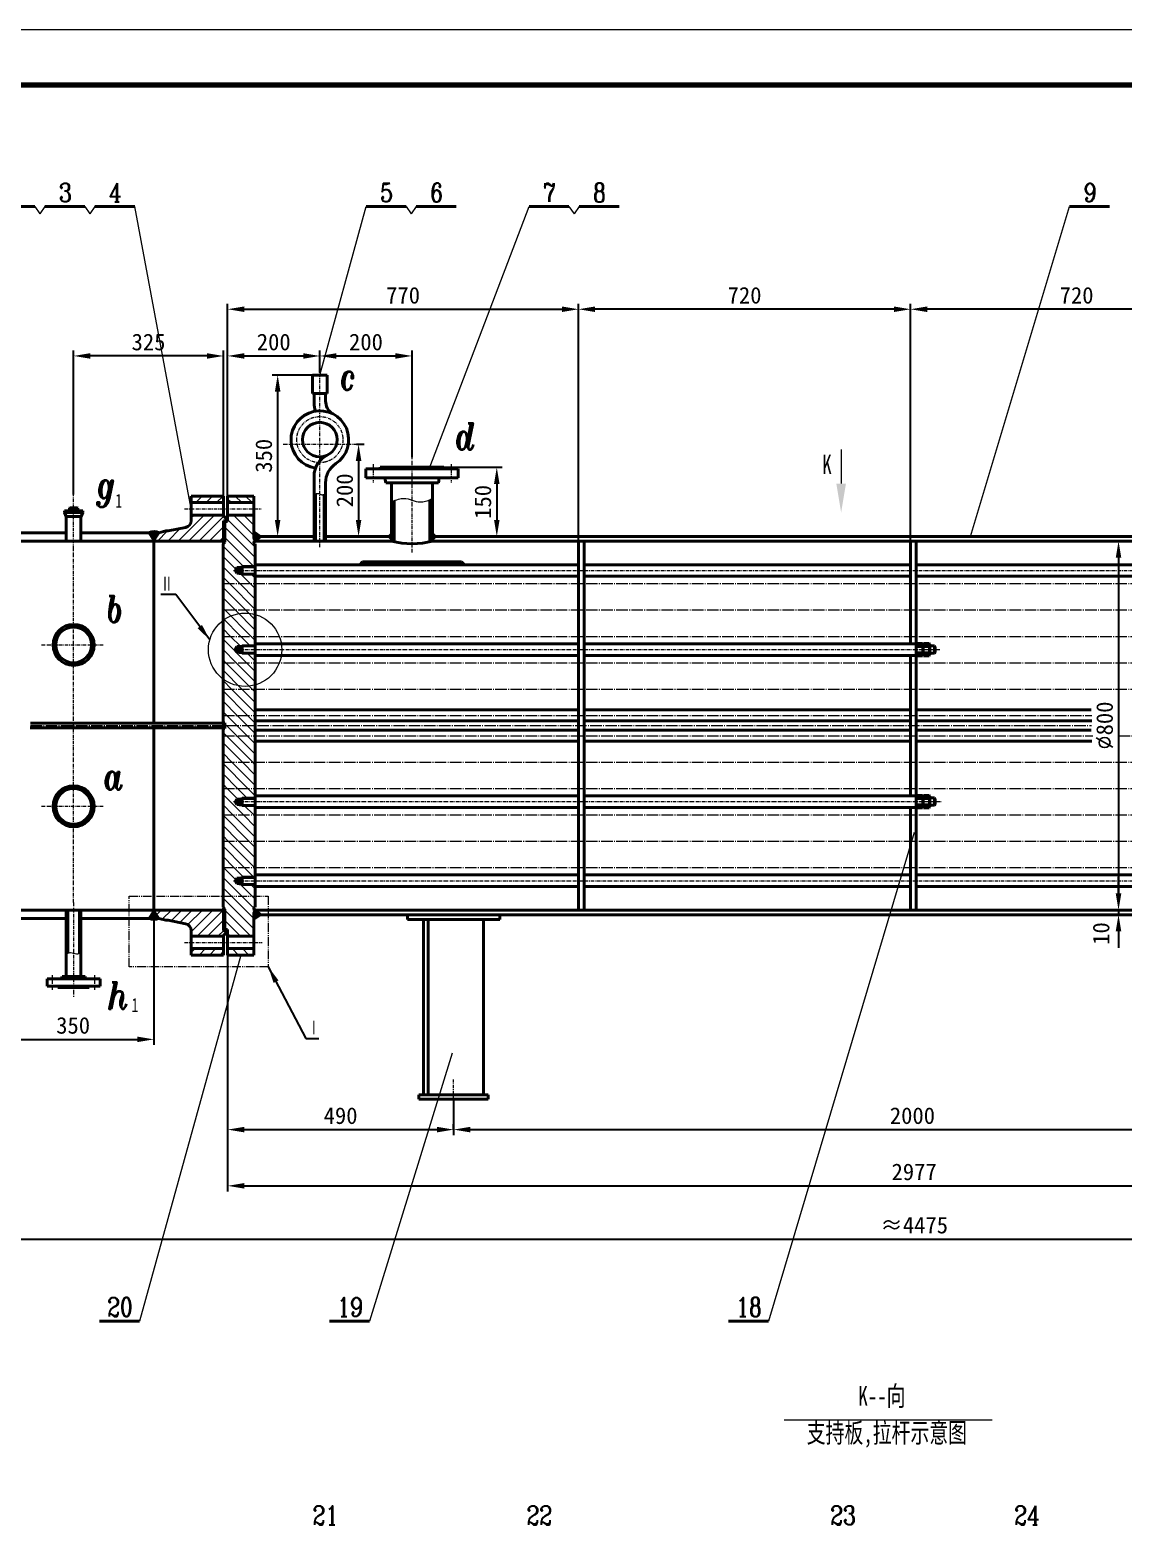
# Model space of a CAD drawing. Extents: x 0 to 23518, y -2902 to 4226.
# Drawn here: x 14612 to 16983, y 980 to 4226 of the extents above; entities that cross this region are included whole.
import ezdxf
from ezdxf.enums import TextEntityAlignment as Align

# ---------------------------------------------------------------- set-up
doc = ezdxf.new("R2010")
doc.units = 0
doc.header["$LTSCALE"] = 10
doc.header["$PDMODE"] = 1
for name, pattern in [('JXX-L', [2.95, 1.9, -0.25, 0.15, -0.25, 0.15, -0.25]), ('ZXX-L', [3.28, 2.5, -0.3, 0.18, -0.3]), ('ZXX-S', [1.27, 0.75, -0.2, 0.12, -0.2])]:
    doc.linetypes.add(name, pattern=pattern)
doc.layers.get('Defpoints').update_dxf_attribs({"linetype": 'CONTINUOUS'})
for name, color, linetype, lineweight in [('A 粗实线', 1, 'CONTINUOUS', 40), ('B 细实线', 7, 'CONTINUOUS', 18), ('C 文 字', 2, 'CONTINUOUS', 20), ('D 短中心线', 3, 'ZXX-S', 18), ('E 长中心线', 3, 'ZXX-L', 18), ('I 长双点线', 3, 'JXX-L', 18), ('J 标注尺寸', 2, 'CONTINUOUS', 18)]:
    doc.layers.add(name, color=color, linetype=linetype, lineweight=lineweight)
doc.styles.add('ITALICT', font='ITALICT.shx', dxfattribs={"width": 0.7})
doc.styles.add('ROMANC', font='romanc', dxfattribs={"width": 0.7, "height": 6})
doc.styles.get("Standard").update_dxf_attribs({"font": 'SIMFANG.TTF'})
doc.styles.add('style2', font='SIMFANG.TTF', dxfattribs={"width": 0.7})
doc.styles.add('标题中文', font='SIMFANG.TTF', dxfattribs={"width": 0.7})
doc.dimstyles.new('通用标注4.0', dxfattribs={"dimscale": 12, "dimtxt": 3, "dimasz": 3, "dimexe": 1, "dimexo": 0, "dimgap": 1, "dimtad": 1, "dimdec": 0, "dimzin": 0, "dimdsep": 46, "dimtxsty": 'Standard', "dimcen": 0, "dimadec": 0, "dimazin": 0, "dimtfac": 0.375, "dimtdec": 0, "dimtmove": 2, "dimatfit": 3, "dimfxl": 0, "dimtzin": 0, "dimarcsym": 0})
pattern_1 = [(45, (8410.028, 3082.831), (-11.22532, 11.22532), [])]

# ---------------------------------------------------------------- blocks, each defined once
blk = doc.blocks.new('*D32')
at = {"layer": 'C 文 字', "color": 0, "lineweight": -2}
for p, q in [((15040.9, 3215.5), (15040.9, 3531.4)), ((15076.9, 3519.4), (15204.9, 3519.4)), ((15240.9, 3483.2), (15240.9, 3531.4))]:
    blk.add_line(p, q, dxfattribs=at)
at = {"layer": 'C 文 字', "color": 0}
for points in [[(15076.9, 3525.4), (15076.9, 3513.4), (15040.9, 3519.4)], [(15204.9, 3525.4), (15204.9, 3513.4), (15240.9, 3519.4)]]:
    blk.add_solid(points, dxfattribs=at)
at = {"layer": 'Defpoints', "color": 0}
for p in [(15240.9, 3519.4), (15240.9, 3483.2), (15040.9, 3215.5)]:
    blk.add_point(p, dxfattribs=at)
at = {"layer": 'C 文 字', "color": 0, "insert": (15140.9, 3549.4), "char_height": 36, "attachment_point": 5}
blk.add_mtext('200', dxfattribs=at)
blk = doc.blocks.new('*D33')
at = {"layer": 'C 文 字', "color": 0, "lineweight": -2}
for p, q in [((15240.9, 3483.2), (15240.9, 3531.4)), ((15276.9, 3519.4), (15404.9, 3519.4)), ((15440.9, 3300.2), (15440.9, 3531.4))]:
    blk.add_line(p, q, dxfattribs=at)
at = {"layer": 'C 文 字', "color": 0}
for points in [[(15276.9, 3525.4), (15276.9, 3513.4), (15240.9, 3519.4)], [(15404.9, 3525.4), (15404.9, 3513.4), (15440.9, 3519.4)]]:
    blk.add_solid(points, dxfattribs=at)
at = {"layer": 'Defpoints', "color": 0}
for p in [(15440.9, 3519.4), (15240.9, 3483.2), (15440.9, 3300.2)]:
    blk.add_point(p, dxfattribs=at)
at = {"layer": 'C 文 字', "color": 0, "insert": (15340.9, 3549.4), "char_height": 36, "attachment_point": 5}
blk.add_mtext('200', dxfattribs=at)
blk = doc.blocks.new('*D34')
at = {"layer": 'C 文 字', "color": 0, "lineweight": -2}
for p, q in [((15040.9, 3450), (15040.9, 3632.7)), ((15076.9, 3620.7), (15765.9, 3620.7)), ((15801.9, 3118), (15801.9, 3632.7))]:
    blk.add_line(p, q, dxfattribs=at)
at = {"layer": 'C 文 字', "color": 0}
for points in [[(15076.9, 3626.7), (15076.9, 3614.7), (15040.9, 3620.7)], [(15765.9, 3626.7), (15765.9, 3614.7), (15801.9, 3620.7)]]:
    blk.add_solid(points, dxfattribs=at)
at = {"layer": 'Defpoints', "color": 0}
for p in [(15801.9, 3620.7), (15040.9, 3450), (15801.9, 3118)]:
    blk.add_point(p, dxfattribs=at)
at = {"layer": 'C 文 字', "color": 0, "insert": (15421.4, 3650.7), "char_height": 36, "attachment_point": 5}
blk.add_mtext('770', dxfattribs=at)
blk = doc.blocks.new('*D37')
at = {"layer": 'C 文 字', "color": 0, "lineweight": -2}
for p, q in [((15509.9, 3278), (15636.6, 3278)), ((15624.6, 3242), (15624.6, 3164)), ((15573.3, 3128), (15636.6, 3128))]:
    blk.add_line(p, q, dxfattribs=at)
at = {"layer": 'C 文 字', "color": 0}
for points in [[(15618.6, 3242), (15630.6, 3242), (15624.6, 3278)], [(15618.6, 3164), (15630.6, 3164), (15624.6, 3128)]]:
    blk.add_solid(points, dxfattribs=at)
at = {"layer": 'Defpoints', "color": 0}
for p in [(15509.9, 3278), (15573.3, 3128), (15624.6, 3128)]:
    blk.add_point(p, dxfattribs=at)
at = {"layer": 'C 文 字', "color": 0, "insert": (15594.6, 3203), "char_height": 36, "attachment_point": 5, "rotation": 90}
blk.add_mtext('150', dxfattribs=at)
blk = doc.blocks.new('*D38')
at = {"layer": 'C 文 字', "color": 0, "lineweight": -2}
for p, q in [((14706.9, 3219.2), (14706.9, 3531.4)), ((14995.9, 3519.4), (14742.9, 3519.4)), ((15031.9, 3215.5), (15031.9, 3531.4))]:
    blk.add_line(p, q, dxfattribs=at)
at = {"layer": 'C 文 字', "color": 0}
for points in [[(14742.9, 3525.4), (14742.9, 3513.4), (14706.9, 3519.4)], [(14995.9, 3525.4), (14995.9, 3513.4), (15031.9, 3519.4)]]:
    blk.add_solid(points, dxfattribs=at)
at = {"layer": 'Defpoints', "color": 0}
for p in [(14706.9, 3519.4), (14706.9, 3219.2), (15031.9, 3215.5)]:
    blk.add_point(p, dxfattribs=at)
at = {"layer": 'C 文 字', "color": 0, "insert": (14869.4, 3549.4), "char_height": 36, "attachment_point": 5}
blk.add_mtext('325', dxfattribs=at)
blk = doc.blocks.new('*D39')
at = {"layer": 'C 文 字', "color": 0, "lineweight": -2}
for p, q in [((14880.9, 2342.9), (14880.9, 2025.7)), ((14530.9, 2321.1), (14530.9, 2025.7)), ((14566.9, 2037.7), (14844.9, 2037.7))]:
    blk.add_line(p, q, dxfattribs=at)
at = {"layer": 'C 文 字', "color": 0}
for points in [[(14566.9, 2043.7), (14566.9, 2031.7), (14530.9, 2037.7)], [(14844.9, 2043.7), (14844.9, 2031.7), (14880.9, 2037.7)]]:
    blk.add_solid(points, dxfattribs=at)
at = {"layer": 'Defpoints', "color": 0}
for p in [(14880.9, 2342.9), (14530.9, 2321.1), (14880.9, 2037.7)]:
    blk.add_point(p, dxfattribs=at)
at = {"layer": 'C 文 字', "color": 0, "insert": (14705.9, 2067.7), "char_height": 36, "attachment_point": 5}
blk.add_mtext('350', dxfattribs=at)
blk = doc.blocks.new('*D40')
at = {"layer": 'C 文 字', "color": 0, "lineweight": -2}
for p, q in [((15040.9, 2220.5), (15040.9, 1830)), ((15530.9, 1907.7), (15530.9, 1830)), ((15076.9, 1842), (15494.9, 1842))]:
    blk.add_line(p, q, dxfattribs=at)
at = {"layer": 'C 文 字', "color": 0}
for points in [[(15076.9, 1848), (15076.9, 1836), (15040.9, 1842)], [(15494.9, 1848), (15494.9, 1836), (15530.9, 1842)]]:
    blk.add_solid(points, dxfattribs=at)
at = {"layer": 'Defpoints', "color": 0}
for p in [(15040.9, 2220.5), (15530.9, 1907.7), (15530.9, 1842)]:
    blk.add_point(p, dxfattribs=at)
at = {"layer": 'C 文 字', "color": 0, "insert": (15285.9, 1872), "char_height": 36, "attachment_point": 5}
blk.add_mtext('490', dxfattribs=at)
blk = doc.blocks.new('*D41')
at = {"layer": 'C 文 字', "color": 0, "lineweight": -2}
for p, q in [((17520.9, 1907.7), (17520.9, 1830)), ((15530.9, 1842), (15530.9, 1854)), ((15566.9, 1842), (17484.9, 1842))]:
    blk.add_line(p, q, dxfattribs=at)
at = {"layer": 'C 文 字', "color": 0}
for points in [[(15566.9, 1848), (15566.9, 1836), (15530.9, 1842)], [(17484.9, 1848), (17484.9, 1836), (17520.9, 1842)]]:
    blk.add_solid(points, dxfattribs=at)
at = {"layer": 'Defpoints', "color": 0}
for p in [(17520.9, 1907.7), (15530.9, 1842), (17520.9, 1842)]:
    blk.add_point(p, dxfattribs=at)
at = {"layer": 'C 文 字', "color": 0, "insert": (16525.9, 1872), "char_height": 36, "attachment_point": 5}
blk.add_mtext('2000', dxfattribs=at)
blk = doc.blocks.new('*D43')
at = {"layer": 'C 文 字', "color": 0, "lineweight": -2}
for p, q in [((16972.8, 3118), (16960.8, 3118)), ((16972.8, 3082), (16972.8, 2354)), ((16972.8, 2318), (16960.8, 2318))]:
    blk.add_line(p, q, dxfattribs=at)
at = {"layer": 'C 文 字', "color": 0}
for points in [[(16966.8, 3082), (16978.8, 3082), (16972.8, 3118)], [(16966.8, 2354), (16978.8, 2354), (16972.8, 2318)]]:
    blk.add_solid(points, dxfattribs=at)
at = {"layer": 'Defpoints', "color": 0}
for p in [(16972.8, 3118), (16972.8, 2318), (16972.8, 2318)]:
    blk.add_point(p, dxfattribs=at)
at = {"layer": 'C 文 字', "color": 0, "insert": (16942.8, 2718), "char_height": 36, "attachment_point": 5, "rotation": 90}
blk.add_mtext('{\\Ftxt.shx;%%c}800', dxfattribs=at)
blk = doc.blocks.new('*D44')
at = {"layer": 'C 文 字', "color": 0, "lineweight": -2}
for p, q in [((16972.8, 2354), (16972.8, 2390)), ((16972.8, 2318), (16960.8, 2318)), ((16972.8, 2308), (16960.8, 2308)), ((16972.8, 2318), (16972.8, 2308)), ((16972.8, 2272), (16972.8, 2236))]:
    blk.add_line(p, q, dxfattribs=at)
at = {"layer": 'C 文 字', "color": 0}
for points in [[(16966.8, 2354), (16978.8, 2354), (16972.8, 2318)], [(16966.8, 2272), (16978.8, 2272), (16972.8, 2308)]]:
    blk.add_solid(points, dxfattribs=at)
at = {"layer": 'Defpoints', "color": 0}
for p in [(16972.8, 2318), (16972.8, 2308), (16972.8, 2308)]:
    blk.add_point(p, dxfattribs=at)
at = {"layer": 'C 文 字', "color": 0, "insert": (16935.2, 2267.1), "char_height": 36, "attachment_point": 5, "rotation": 90}
blk.add_mtext('10', dxfattribs=at)
blk = doc.blocks.new('*D49')
at = {"layer": 'C 文 字', "color": 0, "lineweight": -2}
for p, q in [((15040.9, 2141.8), (15040.9, 1708.1)), ((18018.3, 2062.9), (18018.3, 1708.1)), ((15076.9, 1720.1), (17982.3, 1720.1))]:
    blk.add_line(p, q, dxfattribs=at)
at = {"layer": 'C 文 字', "color": 0}
for points in [[(15076.9, 1726.1), (15076.9, 1714.1), (15040.9, 1720.1)], [(17982.3, 1726.1), (17982.3, 1714.1), (18018.3, 1720.1)]]:
    blk.add_solid(points, dxfattribs=at)
at = {"layer": 'Defpoints', "color": 0}
for p in [(15040.9, 2141.8), (18018.3, 2062.9), (18018.3, 1720.1)]:
    blk.add_point(p, dxfattribs=at)
at = {"layer": 'C 文 字', "color": 0, "insert": (16529.6, 1750.1), "char_height": 36, "attachment_point": 5}
blk.add_mtext('2977', dxfattribs=at)
blk = doc.blocks.new('*D83')
at = {"layer": 'C 文 字', "color": 0, "lineweight": -2}
for p, q in [((15224.9, 3478), (15137.4, 3478)), ((15149.4, 3442), (15149.4, 3164)), ((15175.1, 3128), (15137.4, 3128))]:
    blk.add_line(p, q, dxfattribs=at)
at = {"layer": 'C 文 字', "color": 0}
for points in [[(15143.4, 3442), (15155.4, 3442), (15149.4, 3478)], [(15143.4, 3164), (15155.4, 3164), (15149.4, 3128)]]:
    blk.add_solid(points, dxfattribs=at)
at = {"layer": 'Defpoints', "color": 0}
for p in [(15224.9, 3478), (15149.4, 3128), (15175.1, 3128)]:
    blk.add_point(p, dxfattribs=at)
at = {"layer": 'C 文 字', "color": 0, "insert": (15119.4, 3303), "char_height": 36, "attachment_point": 5, "rotation": 90}
blk.add_mtext('350', dxfattribs=at)
blk = doc.blocks.new('*D85')
at = {"layer": 'C 文 字', "color": 0, "lineweight": -2}
for p, q in [((14291.9, 2718), (14291.9, 1592.7)), ((18767.3, 2718), (18767.3, 1592.7)), ((14327.9, 1604.7), (18731.3, 1604.7))]:
    blk.add_line(p, q, dxfattribs=at)
at = {"layer": 'C 文 字', "color": 0}
for points in [[(14327.9, 1610.7), (14327.9, 1598.7), (14291.9, 1604.7)], [(18731.3, 1610.7), (18731.3, 1598.7), (18767.3, 1604.7)]]:
    blk.add_solid(points, dxfattribs=at)
at = {"layer": 'Defpoints', "color": 0}
for p in [(14291.9, 2718), (18767.3, 2718), (18767.3, 1604.7)]:
    blk.add_point(p, dxfattribs=at)
at = {"layer": 'C 文 字', "color": 0, "insert": (16529.6, 1634.7), "char_height": 36, "attachment_point": 5}
blk.add_mtext('≈4475', dxfattribs=at)
blk = doc.blocks.new('*D89')
at = {"layer": 'C 文 字', "color": 0, "lineweight": -2}
for p, q in [((15801.9, 3620.7), (15801.9, 3632.7)), ((16485.9, 3620.7), (15837.9, 3620.7)), ((16521.9, 3118), (16521.9, 3632.7))]:
    blk.add_line(p, q, dxfattribs=at)
at = {"layer": 'C 文 字', "color": 0}
for points in [[(15837.9, 3626.7), (15837.9, 3614.7), (15801.9, 3620.7)], [(16485.9, 3626.7), (16485.9, 3614.7), (16521.9, 3620.7)]]:
    blk.add_solid(points, dxfattribs=at)
at = {"layer": 'Defpoints', "color": 0}
for p in [(15801.9, 3620.7), (15801.9, 3620.7), (16521.9, 3118)]:
    blk.add_point(p, dxfattribs=at)
at = {"layer": 'C 文 字', "color": 0, "insert": (16161.9, 3650.7), "char_height": 36, "attachment_point": 5}
blk.add_mtext('720', dxfattribs=at)
blk = doc.blocks.new('*D90')
at = {"layer": 'C 文 字', "color": 0, "lineweight": -2}
for p, q in [((16521.9, 3620.7), (16521.9, 3632.7)), ((17205.9, 3620.7), (16557.9, 3620.7)), ((17241.9, 3118), (17241.9, 3632.7))]:
    blk.add_line(p, q, dxfattribs=at)
at = {"layer": 'C 文 字', "color": 0}
for points in [[(16557.9, 3626.7), (16557.9, 3614.7), (16521.9, 3620.7)], [(17205.9, 3626.7), (17205.9, 3614.7), (17241.9, 3620.7)]]:
    blk.add_solid(points, dxfattribs=at)
at = {"layer": 'Defpoints', "color": 0}
for p in [(16521.9, 3620.7), (16521.9, 3620.7), (17241.9, 3118)]:
    blk.add_point(p, dxfattribs=at)
at = {"layer": 'C 文 字', "color": 0, "insert": (16881.9, 3650.7), "char_height": 36, "attachment_point": 5}
blk.add_mtext('720', dxfattribs=at)
blk = doc.blocks.new('*D91')
at = {"layer": 'C 文 字', "color": 0, "lineweight": -2}
for p, q in [((15320.3, 3328), (15336.9, 3328)), ((15324.9, 3292), (15324.9, 3164)), ((15324.9, 3128), (15312.9, 3128))]:
    blk.add_line(p, q, dxfattribs=at)
at = {"layer": 'C 文 字', "color": 0}
for points in [[(15318.9, 3292), (15330.9, 3292), (15324.9, 3328)], [(15318.9, 3164), (15330.9, 3164), (15324.9, 3128)]]:
    blk.add_solid(points, dxfattribs=at)
at = {"layer": 'Defpoints', "color": 0}
for p in [(15320.3, 3328), (15324.9, 3128), (15324.9, 3128)]:
    blk.add_point(p, dxfattribs=at)
at = {"layer": 'C 文 字', "color": 0, "insert": (15294.9, 3228), "char_height": 36, "attachment_point": 5, "rotation": 90}
blk.add_mtext('200', dxfattribs=at)

msp = doc.modelspace()

# ---------------------------------------------------------------- hatches: boundary and pattern name
at = {"layer": 'C 文 字'}
h = msp.add_hatch(dxfattribs=at)
h.set_pattern_fill('ANSI31', color=256, scale=5, style=0)
h.set_pattern_definition(pattern_1)
h.paths.add_polyline_path([(15031.9, 3162), (15037.9, 3162), (15037.9, 3167), (15031.9, 3173), (15031.9, 3174.5), (14961.9, 3174.5), (14961.9, 3162.3, -0.357511), (14949.9, 3147.5), (14911.9, 3140), (14906.7, 3140), (14891.7, 3136), (14881.9, 3120.7), (14881.9, 3118), (15031.9, 3118)])
h.paths.add_polyline_path([(15031.9, 3215.5), (14961.9, 3215.5), (14961.9, 3201.5), (15031.9, 3201.5)])
h = msp.add_hatch(dxfattribs=at)
h.set_pattern_fill('ANSI37', color=256, scale=0.5, style=0)
h.set_pattern_definition([(315, (0, 4871.0416), (-1.12253202, -1.12253202), []), (225, (0, 4871.0416), (-1.12253202, 1.12253202), [])])
h.paths.add_polyline_path([(15034.9, 3118), (15031.9, 3118), (15031.9, 3160.5), (15034.9, 3160.5)])
h = msp.add_hatch(dxfattribs=at)
h.set_pattern_fill('ANSI37', color=256, scale=0.5, angle=90, style=0)
h.set_pattern_definition([(135, (8410.0284, 3082.8311), (-1.122532, -1.122532), []), (225, (8410.0284, 3082.8311), (1.122532, -1.122532), [])])
h.paths.add_polyline_path([(14891.7, 3136, 0.269612), (14872.1, 3136), (14871.1, 3136), (14879.9, 3120.7), (14879.9, 3118), (14881.9, 3118), (14881.9, 3120.7)])
h.paths.add_polyline_path([(15097.9, 3138), (15097.9, 3125, 0.298217), (15100.9, 3120.4), (15100.9, 3118), (15102.9, 3118), (15102.9, 3120), (15112.5, 3128)])
h = msp.add_hatch(dxfattribs=at)
h.set_pattern_fill('ANSI37', color=256, scale=0.5, style=0)
h.set_pattern_definition([(45, (0, 410.9458), (-1.12253202, 1.12253202), []), (135, (0, 410.9458), (-1.12253202, -1.12253202), [])])
h.paths.add_polyline_path([(15034.9, 2724), (15031.9, 2724), (15031.9, 2718), (15034.9, 2718)])
h.paths.add_polyline_path([(15034.9, 2718), (15031.9, 2718), (15031.9, 2712), (15034.9, 2712)])
h = msp.add_hatch(dxfattribs=at)
h.set_pattern_fill('ANSI37', color=256, scale=0.5, angle=90, style=0)
h.set_pattern_definition([(225, (8410.0284, 2353.0798), (-1.122532, 1.122532), []), (135, (8410.0284, 2353.0798), (1.122532, 1.122532), [])])
h.paths.add_polyline_path([(14891.7, 2300, -0.269612), (14872.1, 2300), (14871.1, 2300), (14879.9, 2315.2), (14879.9, 2318), (14881.9, 2318), (14881.9, 2315.2)])
h.paths.add_polyline_path([(15097.9, 2298), (15097.9, 2311, -0.298217), (15100.9, 2315.5), (15100.9, 2318), (15102.9, 2318), (15102.9, 2316), (15112.5, 2308)])
h = msp.add_hatch(dxfattribs=at)
h.set_pattern_fill('ANSI31', color=256, scale=5, style=0)
h.set_pattern_definition(pattern_1)
h.paths.add_polyline_path([(15031.9, 2274), (15037.9, 2274), (15037.9, 2269), (15031.9, 2263), (15031.9, 2261.5), (14961.9, 2261.5), (14961.9, 2273.7, 0.357511), (14949.9, 2288.4), (14911.9, 2296), (14906.7, 2296), (14891.7, 2300), (14881.9, 2315.2), (14881.9, 2318), (15031.9, 2318)])
h.paths.add_polyline_path([(15031.9, 2220.5), (14961.9, 2220.5), (14961.9, 2234.5), (15031.9, 2234.5)])
h = msp.add_hatch(dxfattribs=at)
h.set_pattern_fill('ANSI37', color=256, scale=0.5, style=0)
h.set_pattern_definition([(45, (0, 564.8694), (-1.12253202, 1.12253202), []), (135, (0, 564.8694), (-1.12253202, -1.12253202), [])])
h.paths.add_polyline_path([(15034.9, 2318), (15031.9, 2318), (15031.9, 2275.5), (15034.9, 2275.5)])

# ---------------------------------------------------------------- linework, layer by layer
at = {"layer": 'A 粗实线'}
for p, q in [((14536.1, 3843.2), (14622.8, 3843.2)), ((14644.6, 3843.2), (14731.3, 3843.2)), ((14753.2, 3843.2), (14839.8, 3843.2)), ((15341.2, 3843.2), (15427.8, 3843.2)), ((15449.7, 3843.2), (15536.4, 3843.2)), ((15694.5, 3843.2), (15781.1, 3843.2)), ((15803, 3843.2), (15889.7, 3843.2)), ((16866.7, 3843.2), (16953.3, 3843.2)), ((15224.9, 3478), (15256.9, 3478)), ((15224.9, 3478), (15224.9, 3438)), ((15256.9, 3478), (15256.9, 3438)), ((15224.9, 3438), (15256.9, 3438)), ((15228.4, 3417), (15228.4, 3438)), ((15253.4, 3421.5), (15253.4, 3438)), ((15228.4, 3118), (15228.4, 3258.9)), ((15340.9, 3255), (15340.9, 3275)), ((15340.9, 3275), (15540.9, 3275)), ((15340.9, 3255), (15540.9, 3255)), ((15371.9, 3275), (15371.9, 3278)), ((15371.9, 3278), (15509.9, 3278)), ((15381.9, 3255), (15383.7, 3244)), ((15499.9, 3255), (15498.2, 3244)), ((15509.9, 3278), (15509.9, 3275)), ((15540.9, 3275), (15540.9, 3255)), ((14961.9, 3215.5), (15031.9, 3215.5)), ((14961.9, 3215.5), (14961.9, 3162.3)), ((15031.9, 3215.5), (15031.9, 3173)), ((15040.9, 3215.5), (15097.9, 3215.5)), ((15040.9, 3160.5), (15040.9, 3215.5)), ((15097.9, 3125), (15097.9, 3215.5)), ((15231.6, 3118), (15231.6, 3220.3)), ((15250.2, 3118), (15250.2, 3219.7)), ((15253.4, 3118), (15253.4, 3244.4)), ((15383.7, 3244), (15498.2, 3244)), ((15396.4, 3244), (15396.4, 3118)), ((15485.4, 3244), (15485.4, 3118)), ((14687.1, 3183.4), (14726.8, 3183.4)), ((14687.1, 3183.4), (14687.1, 3179.8)), ((14699.1, 3189.8), (14697.9, 3189.1)), ((14697.9, 3183.4), (14697.9, 3189.1)), ((14706.9, 3183.4), (14697.9, 3183.4)), ((14706.9, 3189.8), (14699.1, 3189.8)), ((14702.4, 3183.4), (14702.4, 3189.1)), ((14706.9, 3189.8), (14714.7, 3189.8)), ((14706.9, 3183.4), (14715.9, 3183.4)), ((14711.4, 3183.4), (14711.4, 3189.1)), ((14714.7, 3189.8), (14715.9, 3189.1)), ((14715.9, 3183.4), (14715.9, 3189.1)), ((14726.8, 3179.9), (14726.8, 3183.4)), ((14961.9, 3201.5), (15031.9, 3201.5)), ((15040.9, 3201.5), (15097.9, 3201.5)), ((15402.4, 3205.7), (15402.4, 3116.5)), ((15479.4, 3207.6), (15479.4, 3116.5)), ((14690.9, 3171), (14687.1, 3179.8)), ((14687.1, 3179.8), (14726.8, 3179.8)), ((14690.9, 3118), (14690.9, 3171)), ((14690.9, 3171), (14722.9, 3171)), ((14722.9, 3171), (14722.9, 3118)), ((14723, 3171), (14726.8, 3179.9)), ((14961.9, 3174.5), (15031.9, 3174.5)), ((14961.9, 3163.2), (14961.9, 3172)), ((15037.9, 3167), (15031.9, 3173)), ((15031.9, 3162), (15031.9, 3113)), ((15037.9, 3162), (15031.9, 3162)), ((15031.9, 3160.5), (15040.9, 3160.5)), ((15034.9, 3160.5), (15034.9, 3116)), ((15037.9, 3167), (15037.9, 3162)), ((15040.9, 3174.5), (15097.9, 3174.5)), ((14530.9, 3118), (15034.9, 3118)), ((14555.7, 3136), (14690.9, 3136)), ((14722.9, 3136), (14872.1, 3136)), ((14871.1, 3136), (14879.9, 3120.7)), ((14879.9, 3120.7), (14879.9, 3118)), ((14880.9, 2723), (14880.9, 3118)), ((14891.7, 3136), (14881.9, 3120.7)), ((14881.9, 3118), (14881.9, 3120.7)), ((14906.7, 3140), (14891.7, 3136)), ((14911.9, 3140), (14906.7, 3140)), ((14949.9, 3147.5), (14911.9, 3140)), ((15112.5, 3128), (15097.9, 3138)), ((15100.9, 3118), (15099.9, 3118)), ((15100.9, 3118), (15100.9, 3120.4)), ((15100.9, 3118), (15396.4, 3118)), ((15112.5, 3128), (15102.9, 3120)), ((15102.9, 3120), (15102.9, 3118)), ((15102.9, 3120), (15102.9, 3120)), ((15112.5, 3128), (15228.4, 3128)), ((15253.4, 3128), (15396.4, 3128)), ((15485.4, 3128), (17795.8, 3128)), ((15485.4, 3118), (17795.8, 3118)), ((15801.9, 2318), (15801.9, 3118)), ((15813.9, 2318), (15813.9, 3118)), ((16521.9, 2895.3), (16521.9, 3118)), ((16533.9, 2318), (16533.9, 3118)), ((15030.9, 3112), (15034.9, 3116)), ((15030.9, 3112), (15030.9, 2723)), ((15097.9, 3116), (15097.9, 3114)), ((15099.9, 3112), (15100.9, 3112)), ((15100.9, 2718), (15100.9, 3112)), ((15061.1, 3060.6), (15057.7, 3054.6)), ((15061.1, 3048.6), (15057.7, 3054.6)), ((15061.1, 3054.6), (15061.1, 3060.6)), ((15061.1, 3060.6), (15070.1, 3060.6)), ((15061.1, 3054.6), (15061.1, 3048.6)), ((15066.1, 3054.6), (15066.1, 3062.6)), ((15066.1, 3054.6), (15066.1, 3046.6)), ((15072.1, 3062.6), (15070.1, 3060.6)), ((15070.1, 3054.6), (15070.1, 3060.6)), ((15070.1, 3054.6), (15070.1, 3048.6)), ((15072.1, 3054.6), (15072.1, 3062.6)), ((15072.1, 3062.6), (15100.9, 3062.6)), ((15072.1, 3054.6), (15072.1, 3046.6)), ((15100.9, 3066.8), (15801.9, 3066.8)), ((15333.4, 3072.8), (15327.3, 3066.8)), ((15333.4, 3072.8), (15333.4, 3066.8)), ((15333.4, 3072.8), (15548.4, 3072.8)), ((15548.4, 3072.8), (15548.4, 3066.8)), ((15548.4, 3072.8), (15554.5, 3066.8)), ((15813.9, 3066.8), (16521.9, 3066.8)), ((16533.9, 3066.8), (17253.9, 3066.8)), ((15061.1, 3048.6), (15070.1, 3048.6)), ((15072.1, 3046.6), (15070.1, 3048.6)), ((15072.1, 3046.6), (15100.9, 3046.6)), ((15100.9, 3041.8), (15801.9, 3041.8)), ((15813.9, 3041.8), (16521.9, 3041.8)), ((16533.9, 3041.8), (17253.9, 3041.8)), ((15061.1, 2889.1), (15057.7, 2883.1)), ((15061.1, 2883.1), (15061.1, 2889.1)), ((15061.1, 2889.1), (15070.1, 2889.1)), ((15066.1, 2883.1), (15066.1, 2891.1)), ((15072.1, 2891.1), (15070.1, 2889.1)), ((15070.1, 2883.1), (15070.1, 2889.1)), ((15072.1, 2891.1), (15100.9, 2891.1)), ((15072.1, 2883.1), (15072.1, 2891.1)), ((15100.9, 2895.3), (15801.9, 2895.3)), ((15813.9, 2895.3), (16533.9, 2895.3)), ((16533.9, 2894.5), (16535, 2896.3)), ((16533.9, 2882.8), (16533.9, 2894.5)), ((16547.7, 2896.3), (16535, 2896.3)), ((16547.7, 2889.5), (16535, 2889.5)), ((16548.7, 2894.5), (16547.7, 2896.3)), ((16548.7, 2894.5), (16549.8, 2896.3)), ((16548.7, 2882.8), (16548.7, 2894.5)), ((16548.7, 2882.8), (16548.7, 2894.5)), ((16562.5, 2896.3), (16549.8, 2896.3)), ((16562.5, 2889.5), (16549.8, 2889.5)), ((16563.5, 2894.5), (16562.5, 2896.3)), ((16563.5, 2882.8), (16563.5, 2894.5)), ((16573.4, 2890.8), (16563.5, 2890.8)), ((16573.4, 2890.8), (16575.4, 2888.8)), ((16573.4, 2882.8), (16573.4, 2890.8)), ((15061.1, 2877.1), (15057.7, 2883.1)), ((15061.1, 2883.1), (15061.1, 2877.1)), ((15061.1, 2877.1), (15070.1, 2877.1)), ((15066.1, 2883.1), (15066.1, 2875.1)), ((15070.1, 2883.1), (15070.1, 2877.1)), ((15072.1, 2875.1), (15070.1, 2877.1)), ((15072.1, 2883.1), (15072.1, 2875.1)), ((15072.1, 2875.1), (15100.9, 2875.1)), ((15100.9, 2870.3), (15801.9, 2870.3)), ((15813.9, 2870.3), (16533.9, 2870.3)), ((16521.9, 2565.6), (16521.9, 2870.3)), ((16533.9, 2882.8), (16533.9, 2871.1)), ((16533.9, 2871.1), (16535, 2869.3)), ((16547.7, 2876), (16535, 2876)), ((16547.7, 2869.3), (16535, 2869.3)), ((16548.7, 2871.1), (16547.7, 2869.3)), ((16548.7, 2882.8), (16548.7, 2871.1)), ((16548.7, 2882.8), (16548.7, 2871.1)), ((16548.7, 2871.1), (16549.8, 2869.3)), ((16562.5, 2876), (16549.8, 2876)), ((16562.5, 2869.3), (16549.8, 2869.3)), ((16563.5, 2871.1), (16562.5, 2869.3)), ((16563.5, 2882.8), (16563.5, 2871.1)), ((16573.4, 2874.8), (16563.5, 2874.8)), ((16573.4, 2882.8), (16573.4, 2874.8)), ((16573.4, 2874.8), (16575.4, 2876.8)), ((16575.4, 2882.8), (16575.4, 2888.8)), ((16575.4, 2882.8), (16575.4, 2876.8)), ((15100.9, 2751.8), (15801.9, 2751.8)), ((15100.9, 2728.1), (15801.9, 2728.1)), ((15813.9, 2751.8), (16521.9, 2751.8)), ((15813.9, 2728.1), (16521.9, 2728.1)), ((16533.9, 2751.8), (16913.6, 2751.8)), ((16533.9, 2728.1), (16914.7, 2728.1)), ((14613, 2713), (15031.9, 2713)), ((14613.6, 2723), (15031.9, 2723)), ((14880.9, 2318), (14880.9, 2713)), ((15030.9, 2724), (15034.9, 2724)), ((15030.9, 2713), (15030.9, 2324)), ((15034.9, 2712), (15030.9, 2712)), ((15031.9, 2724), (15031.9, 2712)), ((15034.9, 2724), (15034.9, 2712)), ((15100.9, 2718), (15100.9, 2324)), ((15100.9, 2707.8), (15801.9, 2707.8)), ((15813.9, 2707.8), (16521.9, 2707.8)), ((16533.9, 2707.8), (16913.6, 2707.8)), ((15100.9, 2684.1), (15801.9, 2684.1)), ((15813.9, 2684.1), (16521.9, 2684.1)), ((16533.9, 2684.1), (16914.7, 2684.1)), ((15100.9, 2565.6), (15801.9, 2565.6)), ((15813.9, 2565.6), (16533.9, 2565.6)), ((16533.9, 2564.8), (16535, 2566.6)), ((16533.9, 2553.1), (16533.9, 2564.8)), ((16547.7, 2566.6), (16535, 2566.6)), ((16548.7, 2564.8), (16547.7, 2566.6)), ((16548.7, 2564.8), (16549.8, 2566.6)), ((16548.7, 2553.1), (16548.7, 2564.8)), ((16548.7, 2553.1), (16548.7, 2564.8)), ((16562.5, 2566.6), (16549.8, 2566.6)), ((16563.5, 2564.8), (16562.5, 2566.6)), ((16563.5, 2553.1), (16563.5, 2564.8)), ((15061.1, 2558.8), (15057.7, 2552.8)), ((15061.1, 2546.8), (15057.7, 2552.8)), ((15061.1, 2558.8), (15070.1, 2558.8)), ((15061.1, 2552.8), (15061.1, 2558.8)), ((15061.1, 2552.8), (15061.1, 2546.8)), ((15061.1, 2546.8), (15070.1, 2546.8)), ((15066.1, 2552.8), (15066.1, 2560.8)), ((15066.1, 2552.8), (15066.1, 2544.8)), ((15072.1, 2560.8), (15070.1, 2558.8)), ((15070.1, 2552.8), (15070.1, 2558.8)), ((15070.1, 2552.8), (15070.1, 2546.8)), ((15072.1, 2544.8), (15070.1, 2546.8)), ((15072.1, 2560.8), (15100.9, 2560.8)), ((15072.1, 2552.8), (15072.1, 2560.8)), ((15072.1, 2552.8), (15072.1, 2544.8)), ((15072.1, 2544.8), (15100.9, 2544.8)), ((15100.9, 2540.6), (15801.9, 2540.6)), ((15813.9, 2540.6), (16533.9, 2540.6)), ((16521.9, 2318), (16521.9, 2540.6)), ((16533.9, 2553.1), (16533.9, 2541.5)), ((16533.9, 2541.5), (16535, 2539.6)), ((16547.7, 2559.9), (16535, 2559.9)), ((16547.7, 2546.4), (16535, 2546.4)), ((16547.7, 2539.6), (16535, 2539.6)), ((16548.7, 2541.5), (16547.7, 2539.6)), ((16548.7, 2553.1), (16548.7, 2541.5)), ((16548.7, 2553.1), (16548.7, 2541.5)), ((16548.7, 2541.5), (16549.8, 2539.6)), ((16562.5, 2559.9), (16549.8, 2559.9)), ((16562.5, 2546.4), (16549.8, 2546.4)), ((16562.5, 2539.6), (16549.8, 2539.6)), ((16563.5, 2541.5), (16562.5, 2539.6)), ((16573.4, 2561.1), (16563.5, 2561.1)), ((16563.5, 2553.1), (16563.5, 2541.5)), ((16573.4, 2545.1), (16563.5, 2545.1)), ((16573.4, 2553.1), (16573.4, 2561.1)), ((16573.4, 2561.1), (16575.4, 2559.1)), ((16573.4, 2553.1), (16573.4, 2545.1)), ((16573.4, 2545.1), (16575.4, 2547.1)), ((16575.4, 2553.1), (16575.4, 2559.1)), ((16575.4, 2553.1), (16575.4, 2547.1)), ((15061.1, 2387.4), (15057.7, 2381.4)), ((15061.1, 2375.4), (15057.7, 2381.4)), ((15061.1, 2387.4), (15070.1, 2387.4)), ((15061.1, 2381.4), (15061.1, 2387.4)), ((15061.1, 2381.4), (15061.1, 2375.4)), ((15061.1, 2375.4), (15070.1, 2375.4)), ((15066.1, 2381.4), (15066.1, 2389.4)), ((15066.1, 2381.4), (15066.1, 2373.4)), ((15072.1, 2389.4), (15070.1, 2387.4)), ((15070.1, 2381.4), (15070.1, 2387.4)), ((15070.1, 2381.4), (15070.1, 2375.4)), ((15072.1, 2373.4), (15070.1, 2375.4)), ((15072.1, 2389.4), (15100.9, 2389.4)), ((15072.1, 2381.4), (15072.1, 2389.4)), ((15072.1, 2381.4), (15072.1, 2373.4)), ((15072.1, 2373.4), (15100.9, 2373.4)), ((15100.9, 2394.1), (15801.9, 2394.1)), ((15813.9, 2394.1), (16521.9, 2394.1)), ((16533.9, 2394.1), (17253.9, 2394.1)), ((15100.9, 2369.1), (15801.9, 2369.1)), ((15813.9, 2369.1), (16521.9, 2369.1)), ((16533.9, 2369.1), (17253.9, 2369.1)), ((14530.9, 2318), (15034.9, 2318)), ((14690.9, 2174.2), (14690.9, 2318)), ((14694.4, 2224), (14694.4, 2318)), ((14719.4, 2223.6), (14719.4, 2318)), ((14722.9, 2174.2), (14722.9, 2318)), ((14871.1, 2300), (14879.9, 2315.2)), ((14879.9, 2315.2), (14879.9, 2318)), ((14879.9, 2318), (14881.9, 2318)), ((14881.9, 2318), (15031.9, 2318)), ((14881.9, 2318), (14881.9, 2315.2)), ((14891.7, 2300), (14881.9, 2315.2)), ((15030.9, 2324), (15034.9, 2320)), ((15031.9, 2274), (15031.9, 2323)), ((15034.9, 2275.5), (15034.9, 2320)), ((15097.9, 2320), (15097.9, 2322)), ((15097.9, 2220.5), (15097.9, 2311)), ((15112.5, 2308), (15097.9, 2298)), ((15099.9, 2324), (15100.9, 2324)), ((15100.9, 2318), (15099.9, 2318)), ((15100.9, 2318), (17795.8, 2318)), ((15100.9, 2318), (15100.9, 2315.5)), ((15102.9, 2316), (15102.9, 2318)), ((15102.9, 2316), (15102.9, 2316)), ((15112.5, 2308), (15102.9, 2316)), ((15112.5, 2308), (17795.8, 2308)), ((15430.9, 2307.7), (15430.9, 2297.7)), ((15630.9, 2297.7), (15630.9, 2307.7)), ((14555.7, 2300), (14690.9, 2300)), ((14722.9, 2300), (14871.1, 2300)), ((14872.1, 2300), (14872.1, 2300)), ((14906.7, 2296), (14891.7, 2300)), ((14911.9, 2296), (14906.7, 2296)), ((14911.9, 2296), (14906.7, 2296)), ((14949.9, 2288.4), (14911.9, 2296)), ((14961.9, 2220.5), (14961.9, 2273.7)), ((14961.9, 2272.7), (14961.9, 2264)), ((15031.9, 2275.5), (15040.9, 2275.5)), ((15037.9, 2274), (15031.9, 2274)), ((15037.9, 2269), (15037.9, 2274)), ((15040.9, 2275.5), (15040.9, 2220.5)), ((15430.9, 2297.7), (15630.9, 2297.7)), ((15465.9, 1917.7), (15465.9, 2297.7)), ((15475.9, 1917.7), (15475.9, 2297.7)), ((15595.9, 1917.7), (15595.9, 2297.7)), ((14961.9, 2261.5), (15031.9, 2261.5)), ((15037.9, 2269), (15031.9, 2263)), ((15031.9, 2220.5), (15031.9, 2263)), ((15040.9, 2261.5), (15097.9, 2261.5)), ((14961.9, 2234.5), (15031.9, 2234.5)), ((14961.9, 2220.5), (15031.9, 2220.5)), ((15040.9, 2234.5), (15097.9, 2234.5)), ((15040.9, 2220.5), (15097.9, 2220.5)), ((14764.4, 2169.2), (14649.4, 2169.2)), ((14649.4, 2153.2), (14649.4, 2169.2)), ((14764.4, 2153.2), (14649.4, 2153.2)), ((14672.9, 2150.2), (14672.9, 2153.2)), ((14740.9, 2150.2), (14672.9, 2150.2)), ((14680.9, 2169.2), (14681.9, 2174.2)), ((14731.9, 2174.2), (14681.9, 2174.2)), ((14732.9, 2169.2), (14731.9, 2174.2)), ((14740.9, 2153.2), (14740.9, 2150.2)), ((14764.4, 2169.2), (14764.4, 2153.2)), ((15455.9, 1917.7), (15455.9, 1907.7)), ((15605.9, 1917.7), (15455.9, 1917.7)), ((15605.9, 1907.7), (15605.9, 1917.7)), ((15455.9, 1907.7), (15605.9, 1907.7)), ((14763.2, 1426.9), (14849.9, 1426.9)), ((15262.1, 1426.9), (15348.8, 1426.9)), ((16127.2, 1426.9), (16213.9, 1426.9))]:
    msp.add_line(p, q, dxfattribs=at)
at = {"layer": 'A 粗实线', "color": 5, "lineweight": 80}
msp.add_lwpolyline([(13725.9, -2781.7), (23397.9, -2781.7), (23397.9, 4106.3), (13725.9, 4106.3)], close=True, dxfattribs=at)
at = {"layer": 'A 粗实线'}
for centre, radius in [((15240.9, 3338), 37.5), ((14706.9, 2893), 44.5), ((14706.9, 2893), 38.7), ((14706.9, 2543), 44.5), ((14706.9, 2543), 38.7)]:
    msp.add_circle(centre, radius, dxfattribs=at)
for centre, radius, start, end in [((15278.4, 3417), 50, 180, 200.2078), ((15287.9, 3422.2), 34.5, 181.1276, 232.5156), ((15240.9, 3338), 62.5, 303.749, 261.3292), ((15278.4, 3258.9), 50, 115.3769, 180), ((15303.4, 3244.4), 50, 123.749, 180), ((14696.6, 3169.8), 20.2, 73.2766, 82.8585), ((14706.9, 3174.9), 14.9, 90, 107.588), ((14706.9, 3174.9), 14.9, 72.412, 90), ((14717.2, 3169.8), 20.2, 97.1415, 106.7234), ((14946.9, 3162.3), 15, 281.3099, 360), ((14881.4, 3117), 21.6, 61.496, 118.504), ((15102.9, 3125), 5, 180, 246.4218), ((15099.9, 3116), 2, 90, 180), ((15440.9, 3286.7), 174.5, 255.2236, 284.7764), ((15099.9, 3114), 2, 180, 270), ((16563.9, 2898.2), 30.2, 187.1415, 196.7234), ((16556.3, 2882.8), 22.3, 162.412, 180), ((16518.7, 2898.2), 30.2, 343.2766, 352.8585), ((16526.4, 2882.8), 22.3, 0, 17.588), ((16578.7, 2898.2), 30.2, 187.1415, 196.7234), ((16571.1, 2882.8), 22.3, 162.412, 180), ((16533.5, 2898.2), 30.2, 343.2766, 352.8585), ((16541.2, 2882.8), 22.3, 0, 17.588), ((16556.3, 2882.8), 22.3, 180, 197.588), ((16563.9, 2867.3), 30.2, 163.2766, 172.8585), ((16526.4, 2882.8), 22.3, 342.412, 0), ((16518.7, 2867.3), 30.2, 7.1415, 16.7234), ((16571.1, 2882.8), 22.3, 180, 197.588), ((16578.7, 2867.3), 30.2, 163.2766, 172.8585), ((16541.2, 2882.8), 22.3, 342.412, 0), ((16533.5, 2867.3), 30.2, 7.1415, 16.7234), ((16563.9, 2568.6), 30.2, 187.1415, 196.7234), ((16518.7, 2568.6), 30.2, 343.2766, 352.8585), ((16578.7, 2568.6), 30.2, 187.1415, 196.7234), ((16533.5, 2568.6), 30.2, 343.2766, 352.8585), ((16556.3, 2553.1), 22.3, 162.412, 180), ((16556.3, 2553.1), 22.3, 180, 197.588), ((16563.9, 2537.7), 30.2, 163.2766, 172.8585), ((16526.4, 2553.1), 22.3, 0, 17.588), ((16526.4, 2553.1), 22.3, 342.412, 0), ((16518.7, 2537.7), 30.2, 7.1415, 16.7234), ((16571.1, 2553.1), 22.3, 162.412, 180), ((16571.1, 2553.1), 22.3, 180, 197.588), ((16578.7, 2537.7), 30.2, 163.2766, 172.8585), ((16541.2, 2553.1), 22.3, 0, 17.588), ((16541.2, 2553.1), 22.3, 342.412, 0), ((16533.5, 2537.7), 30.2, 7.1415, 16.7234), ((15099.9, 2322), 2, 90, 180), ((15099.9, 2320), 2, 180, 270), ((15102.9, 2311), 5, 113.5782, 180), ((14881.4, 2319), 21.6, 241.496, 298.504), ((14946.9, 2273.7), 15, 0, 78.6901)]:
    msp.add_arc(centre, radius, start, end, dxfattribs=at)
for points in [[(15396.4, 3118), (15386.4, 3128), (15396.4, 3138)], [(15485.4, 3118), (15495.4, 3128), (15485.4, 3138)]]:
    msp.add_solid(points, dxfattribs=at)
at = {"layer": 'B 细实线'}
for p, q in [((14622.8, 3843.2), (14633.7, 3827.8)), ((14644.6, 3843.2), (14633.7, 3827.8)), ((14731.3, 3843.2), (14742.2, 3827.8)), ((14753.2, 3843.2), (14742.2, 3827.8)), ((15427.8, 3843.2), (15438.8, 3827.8)), ((15449.7, 3843.2), (15438.8, 3827.8)), ((15781.1, 3843.2), (15792.1, 3827.8)), ((15803, 3843.2), (15792.1, 3827.8)), ((16371.3, 3316.6), (16371.3, 3242.7)), ((15066.1, 3062.6), (15072.1, 3062.6)), ((15070.1, 3060.6), (15100.9, 3060.6)), ((15066.1, 3046.6), (15072.1, 3046.6)), ((15070.1, 3048.6), (15100.9, 3048.6)), ((15066.1, 2891.1), (15072.1, 2891.1)), ((15070.1, 2889.1), (15100.9, 2889.1)), ((15066.1, 2875.1), (15072.1, 2875.1)), ((15070.1, 2877.1), (15100.9, 2877.1)), ((16575.4, 2888.8), (16563.5, 2888.8)), ((16575.4, 2876.8), (16563.5, 2876.8)), ((15066.1, 2560.8), (15072.1, 2560.8)), ((15066.1, 2544.8), (15072.1, 2544.8)), ((15070.1, 2558.8), (15100.9, 2558.8)), ((15070.1, 2546.8), (15100.9, 2546.8)), ((16575.4, 2559.1), (16563.5, 2559.1)), ((16575.4, 2547.1), (16563.5, 2547.1)), ((15066.1, 2389.4), (15072.1, 2389.4)), ((15066.1, 2373.4), (15072.1, 2373.4)), ((15070.1, 2387.4), (15100.9, 2387.4)), ((15070.1, 2375.4), (15100.9, 2375.4))]:
    msp.add_line(p, q, dxfattribs=at)
msp.add_lwpolyline([(13425.9, -2901.7), (23517.9, -2901.7), (23517.9, 4226.3), (13425.9, 4226.3)], close=True, dxfattribs=at)
for points in [[(15396.4, 3203, -0.051394), (15411.8, 3209, -0.074756), (15423.1, 3210.4, -0.089173), (15440.9, 3206.7, 0.089173), (15458.7, 3203, 0.074756), (15470, 3204.3, 0.051394), (15485.4, 3210.4)], [(14722.9, 2225.2, -0.051394), (14717.4, 2223, -0.074756), (14713.3, 2222.5, -0.089173), (14706.9, 2223.8, 0.089173), (14700.5, 2225.2, 0.074756), (14696.5, 2224.7, 0.051394), (14690.9, 2222.5)]]:
    msp.add_lwpolyline(points, format="xyb", dxfattribs=at)
msp.add_spline([(15228.4, 3218.8), (15238.4, 3221.2), (15245.3, 3218.2), (15253.4, 3222)], degree=3, dxfattribs=at)
msp.add_solid([(16360.8, 3242.7), (16381.8, 3242.7), (16371.3, 3179.7)], dxfattribs=at)
at = {"layer": 'C 文 字'}
for p, q in [((14961.9, 3188), (14839.8, 3843.2)), ((15240.9, 3478), (15341.2, 3843.2)), ((15479.4, 3278), (15694.5, 3843.2)), ((16651.7, 3128), (16866.7, 3843.2)), ((15071.5, 3201.5), (15057.5, 3215.5)), ((15093.9, 3201.5), (15079.9, 3215.5)), ((15049, 3201.5), (15040.9, 3209.6)), ((15100.9, 3104.7), (15040.9, 3164.7)), ((15097.9, 3130.1), (15053.6, 3174.5)), ((15097.9, 3152.6), (15076, 3174.5)), ((15100.9, 3082.2), (15034.9, 3148.2)), ((15098.1, 3062.6), (15034.9, 3125.8)), ((15075.7, 3062.6), (15030.9, 3107.3)), ((15059, 3056.8), (15030.9, 3084.9)), ((15067.6, 3025.7), (15030.9, 3062.4)), ((15045.2, 3025.7), (15030.9, 3040)), ((15100.9, 2970), (15045.2, 3025.7)), ((15090.1, 3025.7), (15067.2, 3048.6)), ((15100.9, 2992.4), (15067.6, 3025.7)), ((15100.9, 3014.9), (15090.1, 3025.7)), ((15100.9, 3037.3), (15091.7, 3046.6)), ((15079.9, 2968.6), (15030.9, 3017.5)), ((15057.4, 2968.6), (15030.9, 2995.1)), ((15035, 2968.6), (15030.9, 2972.6)), ((15092.1, 2911.4), (15035, 2968.6)), ((15100.9, 2925.1), (15057.4, 2968.6)), ((15100.9, 2947.5), (15079.9, 2968.6)), ((15069.7, 2911.4), (15030.9, 2950.2)), ((15047.2, 2911.4), (15030.9, 2927.7)), ((15081.9, 2854.3), (15030.9, 2905.3)), ((15069.6, 2889.1), (15047.2, 2911.4)), ((15090, 2891.1), (15069.7, 2911.4)), ((15100.9, 2902.6), (15092.1, 2911.4)), ((15059.5, 2854.3), (15030.9, 2882.8)), ((15037, 2854.3), (15030.9, 2860.4)), ((15100.9, 2857.7), (15083.6, 2875.1)), ((15071.7, 2797.1), (15030.9, 2837.9)), ((15094.2, 2797.1), (15037, 2854.3)), ((15100.9, 2812.8), (15059.5, 2854.3)), ((15100.9, 2835.3), (15081.9, 2854.3)), ((15049.3, 2797.1), (15030.9, 2815.5)), ((15084, 2740), (15030.9, 2793)), ((15100.9, 2745.5), (15049.3, 2797.1)), ((15100.9, 2767.9), (15071.7, 2797.1)), ((15100.9, 2790.4), (15094.2, 2797.1)), ((15061.5, 2740), (15030.9, 2770.6)), ((15039.1, 2740), (15030.9, 2748.1)), ((15061.1, 2718), (15039.1, 2740)), ((15083.5, 2718), (15061.5, 2740)), ((15100.9, 2723), (15084, 2740)), ((15032.6, 2724), (15030.9, 2725.7)), ((15038.2, 2696), (15030.9, 2703.2)), ((15038.6, 2718), (15034.9, 2721.7)), ((15095.3, 2638.8), (15038.2, 2696)), ((15060.6, 2696), (15038.6, 2718)), ((15100.9, 2655.7), (15060.6, 2696)), ((15083.1, 2696), (15061.1, 2718)), ((15100.9, 2678.1), (15083.1, 2696)), ((15100.9, 2700.6), (15083.5, 2718)), ((15072.9, 2638.8), (15030.9, 2680.8)), ((15050.4, 2638.8), (15030.9, 2658.3)), ((15085.1, 2581.6), (15030.9, 2635.9)), ((15100.9, 2588.3), (15050.4, 2638.8)), ((15100.9, 2610.8), (15072.9, 2638.8)), ((15100.9, 2633.2), (15095.3, 2638.8)), ((15062.7, 2581.6), (15030.9, 2613.4)), ((15040.2, 2581.6), (15030.9, 2591)), ((15075, 2524.5), (15030.9, 2568.5)), ((15063.1, 2558.8), (15040.2, 2581.6)), ((15083.5, 2560.8), (15062.7, 2581.6)), ((15100.9, 2565.9), (15085.1, 2581.6)), ((15052.5, 2524.5), (15030.9, 2546.1)), ((15097.4, 2524.5), (15077.1, 2544.8)), ((15100.9, 2543.4), (15099.5, 2544.8)), ((15087.2, 2467.3), (15030.9, 2523.6)), ((15064.8, 2467.3), (15030.9, 2501.2)), ((15100.9, 2476.1), (15052.5, 2524.5)), ((15100.9, 2498.5), (15075, 2524.5)), ((15100.9, 2521), (15097.4, 2524.5)), ((15042.3, 2467.3), (15030.9, 2478.7)), ((15099.5, 2410.2), (15042.3, 2467.3)), ((15065.1, 2444.5), (15042.3, 2467.3)), ((15100.9, 2431.2), (15064.8, 2467.3)), ((15100.9, 2453.6), (15087.2, 2467.3)), ((16529.6, 2486.4), (16213.9, 1426.9)), ((15077, 2410.2), (15030.9, 2456.3)), ((15054.6, 2410.2), (15030.9, 2433.8)), ((15032.1, 2410.2), (15030.9, 2411.4)), ((15058.9, 2383.4), (15032.1, 2410.2)), ((15075.4, 2389.4), (15054.6, 2410.2)), ((15097.8, 2389.4), (15077, 2410.2)), ((15100.9, 2408.7), (15099.5, 2410.2)), ((15097.9, 2321.9), (15030.9, 2388.9)), ((15100.9, 2341.4), (15066.9, 2375.4)), ((15100.9, 2363.8), (15091.4, 2373.4)), ((15097.9, 2299.5), (15030.9, 2366.5)), ((15097.9, 2277), (15030.9, 2344)), ((15091, 2261.5), (15034.9, 2317.6)), ((15068.6, 2261.5), (15034.9, 2295.1)), ((15046.1, 2261.5), (15040.9, 2266.7)), ((15069.4, 2220.5), (14849.9, 1426.9)), ((15042.2, 2220.5), (15040.9, 2221.8)), ((15064.7, 2220.5), (15050.7, 2234.5)), ((15087.1, 2220.5), (15073.1, 2234.5)), ((15097.9, 2232.1), (15095.6, 2234.5)), ((15527.6, 2007.9), (15348.8, 1426.9))]:
    msp.add_line(p, q, dxfattribs=at)
msp.add_circle((15078.8, 2882.5), 79.5, dxfattribs=at)
at = {"layer": 'D 短中心线'}
for p, q in [((15240.9, 3105), (15240.9, 3531.4)), ((15161.5, 3328), (15320.3, 3328)), ((15356.4, 3285), (15356.4, 3245)), ((15440.9, 3093.2), (15440.9, 3300.2)), ((15525.4, 3285), (15525.4, 3245)), ((14706.9, 3101.2), (14706.9, 3219.2)), ((14947.4, 3188), (15113.5, 3188)), ((14706.9, 2334.7), (14706.9, 3101.2)), ((15053.6, 3054.3), (17306.5, 3054.3)), ((14637.1, 2893), (14770.7, 2893)), ((15053.6, 2882.8), (16585.7, 2882.8)), ((14637.1, 2543), (14770.7, 2543)), ((15053.6, 2553.1), (16590.3, 2553.1)), ((15053.6, 2381.6), (17306.5, 2381.6)), ((14706.9, 2334.7), (14706.9, 2129.7)), ((14947.4, 2248), (15115.7, 2248)), ((14661.2, 2145.2), (14661.2, 2177.2)), ((14752.7, 2145.2), (14752.7, 2177.2)), ((15530.9, 1880.8), (15530.9, 1950.8))]:
    msp.add_line(p, q, dxfattribs=at)
msp.add_circle((15240.9, 3338), 50, dxfattribs=at)
at = {"layer": 'E 长中心线'}
for p, q in [((15030.9, 3025.7), (18028.3, 3025.7)), ((15030.9, 2968.6), (18028.3, 2968.6)), ((15030.9, 2911.4), (18028.3, 2911.4)), ((15030.9, 2854.3), (18028.3, 2854.3)), ((15030.9, 2797.1), (18028.3, 2797.1)), ((15030.9, 2740), (16914.7, 2740)), ((14613.6, 2718), (16914.4, 2718)), ((15030.9, 2696), (16916.9, 2696)), ((16972.8, 2696), (18028.3, 2696)), ((15030.9, 2638.8), (18028.3, 2638.8)), ((15030.9, 2581.6), (18028.3, 2581.6)), ((15030.9, 2524.5), (18028.3, 2524.5)), ((15030.9, 2467.3), (18028.3, 2467.3)), ((15030.9, 2410.2), (18028.3, 2410.2))]:
    msp.add_line(p, q, dxfattribs=at)
at = {"layer": 'I 长双点线'}
for p, q in [((14827.6, 2348.3), (15128.8, 2348.3)), ((14827.6, 2194.7), (14827.6, 2348.3)), ((15128.8, 2348.3), (15128.8, 2194.7)), ((15128.8, 2194.7), (14827.6, 2194.7))]:
    msp.add_line(p, q, dxfattribs=at)
at = {"layer": 'J 标注尺寸'}
msp.add_line((16247.9, 1212.4), (16699.1, 1212.4), dxfattribs=at)

# ---------------------------------------------------------------- texts
at = {"layer": 'C 文 字', "style": 'ROMANC', "width": 0.8}
for s, height, p in [('3', 40.6, (14688.9, 3873.7)), ('4', 40.6, (14797.5, 3873.7)), ('5', 40.6, (15385.5, 3873.7)), ('6', 40.6, (15494, 3873.7)), ('7', 40.6, (15738.8, 3873.7)), ('8', 40.6, (15847.3, 3873.7)), ('9', 40.6, (16910.9, 3873.7)), ('20', 40.65, (14807.5, 1457.4)), ('19', 40.65, (15306.4, 1457.4)), ('18', 40.65, (16171.5, 1457.4)), ('21', 40.65, (15252.8, 1005.7)), ('22', 40.65, (15717, 1005.7)), ('23', 40.65, (16375.3, 1005.7)), ('24', 40.65, (16774.3, 1005.7))]:
    msp.add_text(s, height=height, dxfattribs=at).set_placement(p, align=Align.MIDDLE)
at = {"layer": 'C 文 字', "style": 'ITALICT', "width": 0.8}
for s, p in [('c', (15283.6, 3446.3)), ('d', (15532.8, 3316.3)), ('g', (14756.5, 3210.9)), ('b', (14776.4, 2942)), ('a', (14770.4, 2579.2)), ('h', (14780.4, 2104))]:
    msp.add_text(s, height=57.6, dxfattribs=at).set_placement(p)
at = {"layer": 'J 标注尺寸', "style": '标题中文', "width": 0.7}
for s, height, p in [('K', 42, (16330.7, 3263.2)), ('1', 30.2, (14797.7, 3190.3)), ('Ⅱ', 30.2, (14894.8, 3010.8)), ('1', 30.2, (14832.7, 2097)), ('Ⅰ', 30.2, (15213.4, 2048.3))]:
    msp.add_text(s, height=height, dxfattribs=at).set_placement(p)
at = {"layer": 'J 标注尺寸', "char_height": 42.84, "attachment_point": 1, "style": 'style2'}
for s, insert, width in [('K--向', (16408.7, 1286), 624.2), ('支持板,拉杆示意图', (16296.7, 1206.2), 646.5)]:
    msp.add_mtext(s, dxfattribs=dict(at, insert=insert, width=width))

# ---------------------------------------------------------------- dimensions: what is measured, and where the dimension line sits
at = {"layer": 'C 文 字'}
for base, p1, p2, text, picture, middle in [((15801.9, 3620.7), (15040.9, 3450), (15801.9, 3118), '770', '*D34', (15421.4, 3650.7)), ((18767.3, 1604.7), (14291.9, 2718), (18767.3, 2718), '≈<>', '*D85', (16529.6, 1634.7)), ((17520.9, 1842), (15530.9, 1842), (17520.9, 1907.7), '2000', '*D41', (16525.9, 1872))]:
    dim = msp.add_linear_dim(base=base, p1=p1, p2=p2, text=text, dimstyle='通用标注4.0', dxfattribs=at)
    dim.commit()
    dim.dimension.update_dxf_attribs({"geometry": picture, "text_midpoint": middle})
for base, p1, p2, picture, middle in [((15801.9, 3620.7), (16521.9, 3118), (15801.9, 3620.7), '*D89', (16161.9, 3650.7)), ((16521.9, 3620.7), (17241.9, 3118), (16521.9, 3620.7), '*D90', (16881.9, 3650.7)), ((14706.9, 3519.4), (15031.9, 3215.5), (14706.9, 3219.2), '*D38', (14869.4, 3549.4)), ((15240.9, 3519.4), (15040.9, 3215.5), (15240.9, 3483.2), '*D32', (15140.9, 3549.4)), ((15440.9, 3519.4), (15240.9, 3483.2), (15440.9, 3300.2), '*D33', (15340.9, 3549.4)), ((14880.9, 2037.7), (14530.9, 2321.1), (14880.9, 2342.9), '*D39', (14705.9, 2067.7)), ((15530.9, 1842), (15040.9, 2220.5), (15530.9, 1907.7), '*D40', (15285.9, 1872)), ((18018.3, 1720.1), (15040.9, 2141.8), (18018.3, 2062.9), '*D49', (16529.6, 1750.1))]:
    dim = msp.add_linear_dim(base=base, p1=p1, p2=p2, dimstyle='通用标注4.0', dxfattribs=at)
    dim.commit()
    dim.dimension.update_dxf_attribs({"geometry": picture, "text_midpoint": middle})
for base, p1, p2, picture, middle in [((15149.4, 3128), (15224.9, 3478), (15175.1, 3128), '*D83', (15119.4, 3303)), ((15324.9, 3128), (15320.3, 3328), (15324.9, 3128), '*D91', (15294.9, 3228)), ((15624.6, 3128), (15509.9, 3278), (15573.3, 3128), '*D37', (15594.6, 3203))]:
    dim = msp.add_linear_dim(base=base, p1=p1, p2=p2, angle=90, dimstyle='通用标注4.0', dxfattribs=at)
    dim.commit()
    dim.dimension.update_dxf_attribs({"geometry": picture, "text_midpoint": middle})
dim = msp.add_linear_dim(base=(16972.8, 2318), p1=(16972.8, 3118), p2=(16972.8, 2318), angle=90, text='{\\Ftxt.shx;%%c}<>', dimstyle='通用标注4.0', dxfattribs=at)
dim.commit()
dim.dimension.update_dxf_attribs({"geometry": '*D43', "text_midpoint": (16942.8, 2718)})
dim = msp.add_linear_dim(base=(16972.8, 2308), p1=(16972.8, 2318), p2=(16972.8, 2308), angle=90, dimstyle='通用标注4.0', dxfattribs=at)
dim.commit()
dim.dimension.update_dxf_attribs({"geometry": '*D44', "text_midpoint": (16935.2, 2267.1), "dimtype": 160})

# ---------------------------------------------------------------- leaders
for points in [[(15002.2, 2903.8), (14928.8, 3001.9), (14896.1, 3001.9)], [(15129.2, 2194.7), (15210.4, 2039.5), (15238.7, 2039.5)]]:
    msp.add_leader(points, dimstyle='通用标注4.0', override={"dimgap": 1, "dimtad": 0}, dxfattribs=at)

doc.saveas('drawing.dxf')
